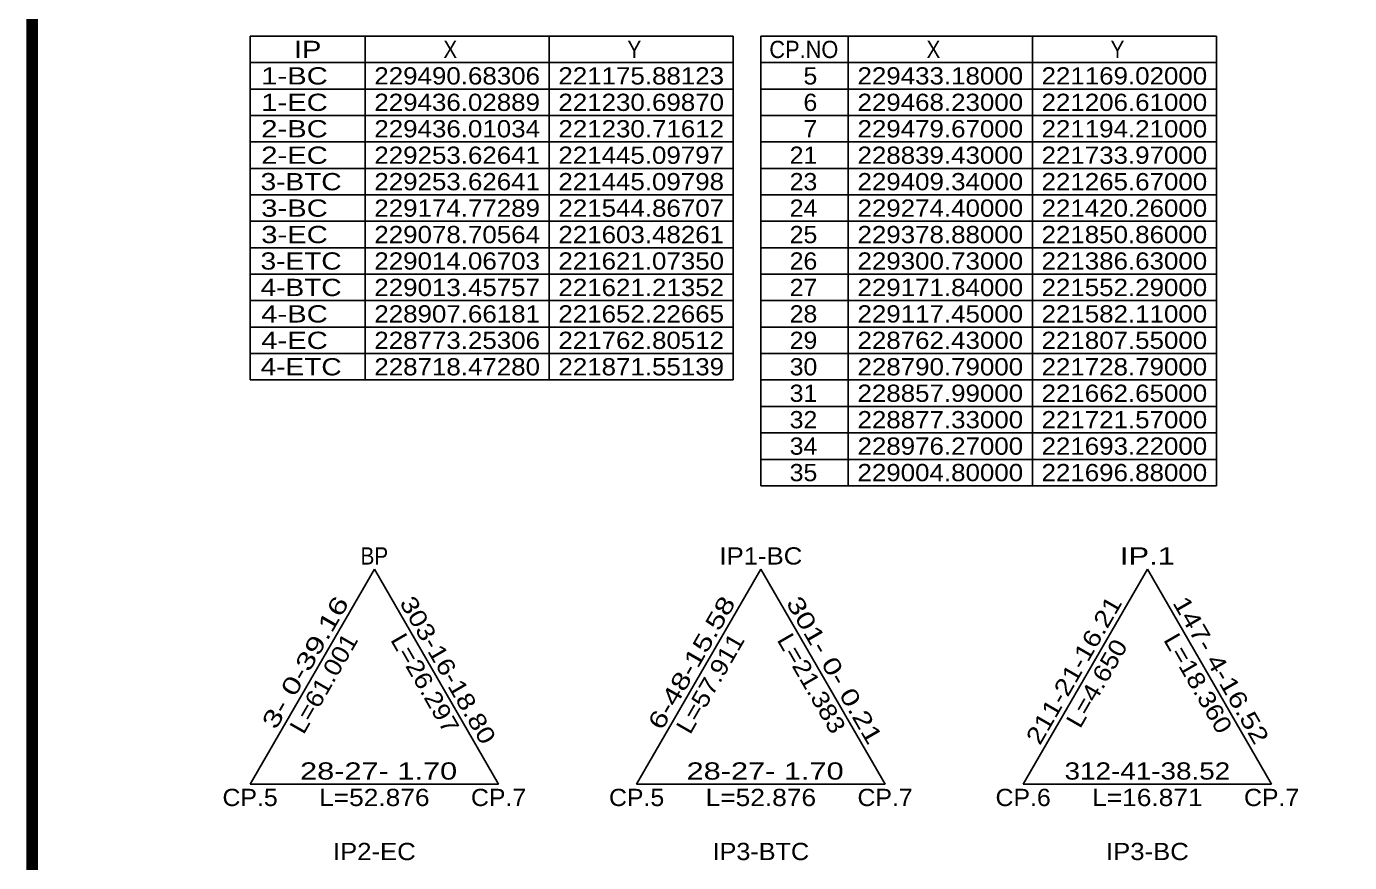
# Model space of a CAD drawing. Extents: x 231382 to 232223, y 224653 to 225247.
# Drawn here: x 231406.2 to 231636.2, y 224814.4 to 224959.8 of the extents above; entities that cross this region are included whole.
import ezdxf
from ezdxf.enums import TextEntityAlignment as Align

# ---------------------------------------------------------------- set-up
doc = ezdxf.new("R2010")
doc.units = 0
doc.header["$LTSCALE"] = 10
doc.header["$MEASUREMENT"] = 0
for name, color, linetype in [('CA-LEAL', 1, 'CONTINUOUS'), ('CA-LEAT', 3, 'CONTINUOUS'), ('CA-TABL-LIN1', 4, 'CONTINUOUS'), ('CA-TABL-LIN2', 1, 'CONTINUOUS'), ('CA-TABL-TEX1', 6, 'CONTINUOUS'), ('CA-TABL-TEX2', 3, 'CONTINUOUS'), ('CV-TABL-LIN1', 4, 'CONTINUOUS'), ('CV-TABL-LIN2', 1, 'CONTINUOUS'), ('CV-TABL-TEX1', 6, 'CONTINUOUS'), ('CV-TABL-TEX2', 3, 'CONTINUOUS'), ('CX-BORD', 3, 'CONTINUOUS'), ('CX-BORD-LIN1', 4, 'CONTINUOUS'), ('CX-BORD-LIN2', 3, 'CONTINUOUS'), ('CX-BORD-TEX2', 7, 'CONTINUOUS'), ('CX-BORD-TEX3', 6, 'CONTINUOUS')]:
    doc.layers.add(name, color=color, linetype=linetype)
doc.styles.get("Standard").update_dxf_attribs({"font": 'Dotum.ttf'})
doc.styles.add('TB_TEXT', font='Dotum.ttf')
doc.styles.add('TB_WBTXT', font='Dotum.ttf')
doc.styles.add('TB_WMTXT', font='Dotum.ttf')

# ---------------------------------------------------------------- blocks, each defined once
blk = doc.blocks.new('CXBLKA1-KHCA1')
at = {"layer": 'CX-BORD-LIN1', "const_width": 2}
blk.add_lwpolyline([(796, 0), (0, 0), (0, 554), (796, 554)], close=True, dxfattribs=at)
at = {"layer": 'CX-BORD-LIN1', "style": 'TB_TEXT'}
for tag, height, p in [('TR_RNUM4', 3, (285.11, 26.64)), ('TR_RDAT4', 3.5, (317.5, 27)), ('TR_DGN4', 3.5, (459.12, 27)), ('TR_CHK4', 3.5, (499.12, 27)), ('TR_APP4', 3.5, (539.12, 27)), ('TR_RNUM3', 3, (285.11, 20.64)), ('TR_RDAT3', 3.5, (317.5, 21)), ('TR_DGN3', 3.5, (459.12, 21)), ('TR_CHK3', 3.5, (499.12, 21)), ('TR_APP3', 3.5, (539.12, 21)), ('TR_RNUM2', 3, (285.11, 14.64)), ('TR_RDAT2', 3.5, (317.5, 15)), ('TR_DGN2', 3.5, (459.12, 15)), ('TR_CHK2', 3.5, (499.12, 15)), ('TR_APP2', 3.5, (539.12, 15)), ('TR_RNUM1', 3, (285.11, 8.64)), ('TR_RDAT1', 3.5, (317.5, 9)), ('TR_DGN1', 3.5, (459.12, 9)), ('TR_CHK1', 3.5, (499.12, 9)), ('TR_APP1', 3.5, (539.12, 9))]:
    blk.add_attdef(tag, text='', height=height, dxfattribs=at).set_placement(p, align=Align.MIDDLE_CENTER)
for tag, p in [('TR_RCON4', (342.3, 27)), ('TR_RCON3', (342.3, 21)), ('TR_RCON2', (342.3, 15)), ('TR_RCON1', (342.3, 9))]:
    blk.add_attdef(tag, text='', height=3.5, dxfattribs=at).set_placement(p, align=Align.MIDDLE_LEFT)
at = {"layer": 'CX-BORD-LIN2', "style": 'TB_TEXT'}
blk.add_attdef('TD_VERSION', text='', height=3, rotation=90, dxfattribs=at).set_placement((800.5, 48.01), align=Align.MIDDLE_CENTER)
at = {"layer": 'CX-BORD-TEX2', "style": 'TB_WMTXT'}
for tag, height, p in [('TB_CNAME', 5, (15.34, 531.83)), ('TB_CSCOP', 4, (16.63, 523.83))]:
    blk.add_attdef(tag, text='', height=height, dxfattribs=at).set_placement(p, align=Align.BOTTOM_LEFT)
at = {"layer": 'CX-BORD-TEX2', "style": 'TB_WBTXT'}
for tag, height, p in [('TB_MTITIL', 10, (398, 533.33)), ('TB_STITL', 7, (398, 518.33))]:
    blk.add_attdef(tag, text='', height=height, dxfattribs=at).set_placement(p, align=Align.MIDDLE_CENTER)
at = {"layer": 'CX-BORD-TEX3', "style": 'TB_TEXT'}
for tag, height, p in [('TD_DCOMP', 4.5, (217.5, 25)), ('TD_CSECT', 4.5, (611, 25)), ('TD_DNAME_TOP', 4.5, (755, 25)), ('TD_DNAME_MAIN', 4.5, (755, 19.01)), ('TD_CCOMP', 4.5, (217.5, 15)), ('TD_HSCAL', 4.5, (626.7, 15.24)), ('TD_VSCAL', 4.5, (655.78, 15.24)), ('TD_DNAME_BOT', 3, (755, 13.65)), ('TD_CNAME', 4.5, (65, 5.75)), ('TD_FIELD', 4.5, (182.5, 5.53)), ('TD_CSTEP', 4.5, (253.24, 5.53)), ('TD_DWGCODE', 4.5, (641, 5.39)), ('TD_DWGNO', 4.5, (755, 5.39))]:
    blk.add_attdef(tag, text='', height=height, dxfattribs=at).set_placement(p, align=Align.MIDDLE_CENTER)
at = {"layer": 'CX-BORD-TEX3', "style": 'TB_TEXT', "width": 0.9}
blk.add_attdef('TD_CDIST', text='', height=4.5, dxfattribs=at).set_placement((656, 25), align=Align.MIDDLE_CENTER)

msp = doc.modelspace()

# ---------------------------------------------------------------- linework, layer by layer
at = {"layer": 'CA-LEAL', "linetype": 'Continuous'}
for p, q in [((231466.67, 224865.45), (231445.07, 224828.04)), ((231466.67, 224865.45), (231488.27, 224828.04)), ((231533.87, 224865.45), (231512.27, 224828.04)), ((231533.87, 224865.45), (231555.47, 224828.04)), ((231601.07, 224865.45), (231579.47, 224828.04)), ((231601.07, 224865.45), (231622.67, 224828.04)), ((231445.07, 224828.04), (231488.27, 224828.04)), ((231512.27, 224828.04), (231555.47, 224828.04)), ((231579.47, 224828.04), (231622.67, 224828.04))]:
    msp.add_line(p, q, dxfattribs=at)
at = {"layer": 'CA-TABL-LIN1'}
for p, q in [((231445.07, 224898.35), (231445.07, 224958.15)), ((231445.07, 224958.15), (231529.07, 224958.15)), ((231465.07, 224958.15), (231465.07, 224898.35)), ((231529.07, 224958.15), (231529.07, 224898.35)), ((231445.07, 224953.55), (231529.07, 224953.55)), ((231445.07, 224898.35), (231529.07, 224898.35)), ((231529.07, 224898.35), (231445.07, 224898.35))]:
    msp.add_line(p, q, dxfattribs=at)
at = {"layer": 'CA-TABL-LIN2'}
for p, q in [((231497.07, 224958.15), (231497.07, 224898.35)), ((231445.07, 224948.95), (231529.07, 224948.95)), ((231445.07, 224944.35), (231529.07, 224944.35)), ((231445.07, 224939.75), (231529.07, 224939.75)), ((231445.07, 224935.15), (231529.07, 224935.15)), ((231445.07, 224930.55), (231529.07, 224930.55)), ((231445.07, 224925.95), (231529.07, 224925.95)), ((231445.07, 224921.35), (231529.07, 224921.35)), ((231445.07, 224916.75), (231529.07, 224916.75)), ((231445.07, 224912.15), (231529.07, 224912.15)), ((231445.07, 224907.55), (231529.07, 224907.55)), ((231445.07, 224902.95), (231529.07, 224902.95))]:
    msp.add_line(p, q, dxfattribs=at)
at = {"layer": 'CV-TABL-LIN1'}
for p, q in [((231533.87, 224879.95), (231533.87, 224958.15)), ((231533.87, 224958.15), (231613.07, 224958.15)), ((231549.07, 224958.15), (231549.07, 224879.95)), ((231613.07, 224958.15), (231613.07, 224879.95)), ((231533.87, 224953.55), (231613.07, 224953.55)), ((231533.87, 224879.95), (231613.07, 224879.95)), ((231613.07, 224879.95), (231533.87, 224879.95))]:
    msp.add_line(p, q, dxfattribs=at)
at = {"layer": 'CV-TABL-LIN2'}
for p, q in [((231581.07, 224958.15), (231581.07, 224879.95)), ((231533.87, 224948.95), (231613.07, 224948.95)), ((231533.87, 224944.35), (231613.07, 224944.35)), ((231533.87, 224939.75), (231613.07, 224939.75)), ((231533.87, 224935.15), (231613.07, 224935.15)), ((231533.87, 224930.55), (231613.07, 224930.55)), ((231533.87, 224925.95), (231613.07, 224925.95)), ((231533.87, 224921.35), (231613.07, 224921.35)), ((231533.87, 224916.75), (231613.07, 224916.75)), ((231533.87, 224912.15), (231613.07, 224912.15)), ((231533.87, 224907.55), (231613.07, 224907.55)), ((231533.87, 224902.95), (231613.07, 224902.95)), ((231533.87, 224898.35), (231613.07, 224898.35)), ((231533.87, 224893.75), (231613.07, 224893.75)), ((231533.87, 224889.15), (231613.07, 224889.15)), ((231533.87, 224884.55), (231613.07, 224884.55))]:
    msp.add_line(p, q, dxfattribs=at)

# ---------------------------------------------------------------- block references
at = {"layer": 'CX-BORD'}
msp.add_blockref('CXBLKA1-KHCA1', (231407.19, 224672.57), dxfattribs=at)

# ---------------------------------------------------------------- texts
at = {"layer": 'CA-LEAT'}
for s, rotation, width, p, p2 in [('BP', 0, 0.870901, (231464.27, 224866.25), (231469.07, 224866.25)), ('IP1-BC', 0, 0.994546, (231526.67, 224866.25), (231541.07, 224866.25)), ('IP.1', 0, 1.239306, (231596.27, 224866.25), (231605.87, 224866.25)), ('  3- 0-39.16', 60, 1.141161, (231447.98, 224834.67), (231462.38, 224859.61)), ('303-16-18.80', 300, 1.015822, (231470.97, 224859.61), (231485.37, 224834.67)), ('  6-48-15.58', 60, 1.096081, (231515.18, 224834.67), (231529.58, 224859.61)), ('301- 0- 0.21', 300, 1.096081, (231538.17, 224859.61), (231552.57, 224834.67)), ('211-21-16.21', 60, 1.015822, (231582.38, 224834.67), (231596.78, 224859.61)), ('147- 4-16.52', 300, 1.054426, (231605.37, 224859.61), (231619.77, 224834.67)), ('L=61.001', 60, 1.043309, (231454.37, 224836.53), (231463.97, 224853.16)), ('L=26.297', 300, 1.043309, (231469.38, 224853.16), (231478.98, 224836.53)), ('L=57.911', 60, 1.043309, (231521.57, 224836.53), (231531.17, 224853.16)), ('L=21.383', 300, 1.043309, (231536.58, 224853.16), (231546.18, 224836.53)), ('L=4.650', 60, 1.051784, (231589.37, 224837.57), (231597.77, 224852.12)), ('L=18.360', 300, 1.043309, (231603.78, 224853.16), (231613.38, 224836.53)), (' 28-27- 1.70', 0, 1.096081, (231452.27, 224828.84), (231481.07, 224828.84)), (' 28-27- 1.70', 0, 1.096081, (231519.47, 224828.84), (231548.27, 224828.84)), ('312-41-38.52', 0, 1.015822, (231586.67, 224828.84), (231615.47, 224828.84)), ('CP.5', 0, 0.992175, (231440.27, 224824.24), (231449.87, 224824.24)), ('L=52.876', 0, 1.043309, (231457.07, 224824.24), (231476.27, 224824.24)), ('CP.7', 0, 0.992175, (231483.47, 224824.24), (231493.07, 224824.24)), ('CP.5', 0, 0.992175, (231507.47, 224824.24), (231517.07, 224824.24)), ('L=52.876', 0, 1.043309, (231524.27, 224824.24), (231543.47, 224824.24)), ('CP.7', 0, 0.992175, (231550.67, 224824.24), (231560.27, 224824.24)), ('CP.6', 0, 0.992175, (231574.67, 224824.24), (231584.27, 224824.24)), ('L=16.871', 0, 1.043309, (231591.47, 224824.24), (231610.67, 224824.24)), ('CP.7', 0, 0.992175, (231617.87, 224824.24), (231627.47, 224824.24)), ('IP2-EC', 0, 1.009301, (231459.47, 224814.84), (231473.87, 224814.84)), ('IP3-BTC', 0, 0.993548, (231525.47, 224814.84), (231542.27, 224814.84)), ('IP3-BC', 0, 0.994546, (231593.87, 224814.84), (231608.27, 224814.84))]:
    msp.add_text(s, height=3, rotation=rotation, dxfattribs=dict(at, width=width)).set_placement(p, p2, align=Align.FIT)
at = {"layer": 'CA-TABL-TEX1'}
for s, width, p, p2 in [('IP', 1.278959, (231452.67, 224954.35), (231457.47, 224954.35)), ('X', 0.954045, (231478.67, 224954.35), (231481.07, 224954.35)), ('Y', 0.957143, (231510.67, 224954.35), (231513.07, 224954.35)), ('  1-BC', 1.065863, (231444.18, 224949.75), (231458.58, 224949.75)), ('  1-EC', 1.082828, (231444.18, 224945.15), (231458.58, 224945.15)), ('  2-BC', 1.065863, (231444.18, 224940.55), (231458.58, 224940.55)), ('  2-EC', 1.082828, (231444.18, 224935.95), (231458.58, 224935.95)), ('  3-BTC', 1.053933, (231444.18, 224931.35), (231460.98, 224931.35)), ('  3-BC', 1.065863, (231444.18, 224926.75), (231458.58, 224926.75)), ('  3-EC', 1.082828, (231444.18, 224922.15), (231458.58, 224922.15)), ('  3-ETC', 1.068116, (231444.18, 224917.55), (231460.98, 224917.55)), ('  4-BTC', 1.053933, (231444.18, 224912.95), (231460.98, 224912.95)), ('  4-BC', 1.065863, (231444.18, 224908.35), (231458.58, 224908.35)), ('  4-EC', 1.082828, (231444.18, 224903.75), (231458.58, 224903.75)), ('  4-ETC', 1.068116, (231444.18, 224899.15), (231460.98, 224899.15))]:
    msp.add_text(s, height=3, rotation=0, dxfattribs=dict(at, width=width)).set_placement(p, p2, align=Align.FIT)
at = {"layer": 'CA-TABL-TEX2', "width": 1.017868}
for s, p, p2 in [('229490.68306', (231466.67, 224949.75), (231495.47, 224949.75)), ('221175.88123', (231498.67, 224949.75), (231527.47, 224949.75)), ('229436.02889', (231466.67, 224945.15), (231495.47, 224945.15)), ('221230.69870', (231498.67, 224945.15), (231527.47, 224945.15)), ('229436.01034', (231466.67, 224940.55), (231495.47, 224940.55)), ('221230.71612', (231498.67, 224940.55), (231527.47, 224940.55)), ('229253.62641', (231466.67, 224935.95), (231495.47, 224935.95)), ('221445.09797', (231498.67, 224935.95), (231527.47, 224935.95)), ('229253.62641', (231466.67, 224931.35), (231495.47, 224931.35)), ('221445.09798', (231498.67, 224931.35), (231527.47, 224931.35)), ('229174.77289', (231466.67, 224926.75), (231495.47, 224926.75)), ('221544.86707', (231498.67, 224926.75), (231527.47, 224926.75)), ('229078.70564', (231466.67, 224922.15), (231495.47, 224922.15)), ('221603.48261', (231498.67, 224922.15), (231527.47, 224922.15)), ('229014.06703', (231466.67, 224917.55), (231495.47, 224917.55)), ('221621.07350', (231498.67, 224917.55), (231527.47, 224917.55)), ('229013.45757', (231466.67, 224912.95), (231495.47, 224912.95)), ('221621.21352', (231498.67, 224912.95), (231527.47, 224912.95)), ('228907.66181', (231466.67, 224908.35), (231495.47, 224908.35)), ('221652.22665', (231498.67, 224908.35), (231527.47, 224908.35)), ('228773.25306', (231466.67, 224903.75), (231495.47, 224903.75)), ('221762.80512', (231498.67, 224903.75), (231527.47, 224903.75)), ('228718.47280', (231466.67, 224899.15), (231495.47, 224899.15)), ('221871.55139', (231498.67, 224899.15), (231527.47, 224899.15))]:
    msp.add_text(s, height=3, rotation=0, dxfattribs=at).set_placement(p, p2, align=Align.FIT)
at = {"layer": 'CV-TABL-TEX1'}
for s, width, p, p2 in [('CP.NO', 0.90374, (231535.34, 224954.35), (231547.34, 224954.35)), ('X', 0.954045, (231562.67, 224954.35), (231565.07, 224954.35)), ('Y', 0.957143, (231594.67, 224954.35), (231597.07, 224954.35)), ('5', 0.987605, (231541.28, 224949.75), (231543.68, 224949.75)), ('6', 0.987605, (231541.28, 224945.15), (231543.68, 224945.15)), ('7', 0.987605, (231541.28, 224940.55), (231543.68, 224940.55)), ('21', 0.987605, (231538.88, 224935.95), (231543.68, 224935.95)), ('23', 0.987605, (231538.88, 224931.35), (231543.68, 224931.35)), ('24', 0.987605, (231538.88, 224926.75), (231543.68, 224926.75)), ('25', 0.987605, (231538.88, 224922.15), (231543.68, 224922.15)), ('26', 0.987605, (231538.88, 224917.55), (231543.68, 224917.55)), ('27', 0.987605, (231538.88, 224912.95), (231543.68, 224912.95)), ('28', 0.987605, (231538.88, 224908.35), (231543.68, 224908.35)), ('29', 0.987605, (231538.88, 224903.75), (231543.68, 224903.75)), ('30', 0.987605, (231538.88, 224899.15), (231543.68, 224899.15)), ('31', 0.987605, (231538.88, 224894.55), (231543.68, 224894.55)), ('32', 0.987605, (231538.88, 224889.95), (231543.68, 224889.95)), ('34', 0.987605, (231538.88, 224885.35), (231543.68, 224885.35)), ('35', 0.987605, (231538.88, 224880.75), (231543.68, 224880.75))]:
    msp.add_text(s, height=3, rotation=0, dxfattribs=dict(at, width=width)).set_placement(p, p2, align=Align.FIT)
at = {"layer": 'CV-TABL-TEX2', "width": 1.017868}
for s, p, p2 in [('229433.18000', (231550.67, 224949.75), (231579.47, 224949.75)), ('221169.02000', (231582.67, 224949.75), (231611.47, 224949.75)), ('229468.23000', (231550.67, 224945.15), (231579.47, 224945.15)), ('221206.61000', (231582.67, 224945.15), (231611.47, 224945.15)), ('229479.67000', (231550.67, 224940.55), (231579.47, 224940.55)), ('221194.21000', (231582.67, 224940.55), (231611.47, 224940.55)), ('228839.43000', (231550.67, 224935.95), (231579.47, 224935.95)), ('221733.97000', (231582.67, 224935.95), (231611.47, 224935.95)), ('229409.34000', (231550.67, 224931.35), (231579.47, 224931.35)), ('221265.67000', (231582.67, 224931.35), (231611.47, 224931.35)), ('229274.40000', (231550.67, 224926.75), (231579.47, 224926.75)), ('221420.26000', (231582.67, 224926.75), (231611.47, 224926.75)), ('229378.88000', (231550.67, 224922.15), (231579.47, 224922.15)), ('221850.86000', (231582.67, 224922.15), (231611.47, 224922.15)), ('229300.73000', (231550.67, 224917.55), (231579.47, 224917.55)), ('221386.63000', (231582.67, 224917.55), (231611.47, 224917.55)), ('229171.84000', (231550.67, 224912.95), (231579.47, 224912.95)), ('221552.29000', (231582.67, 224912.95), (231611.47, 224912.95)), ('229117.45000', (231550.67, 224908.35), (231579.47, 224908.35)), ('221582.11000', (231582.67, 224908.35), (231611.47, 224908.35)), ('228762.43000', (231550.67, 224903.75), (231579.47, 224903.75)), ('221807.55000', (231582.67, 224903.75), (231611.47, 224903.75)), ('228790.79000', (231550.67, 224899.15), (231579.47, 224899.15)), ('221728.79000', (231582.67, 224899.15), (231611.47, 224899.15)), ('228857.99000', (231550.67, 224894.55), (231579.47, 224894.55)), ('221662.65000', (231582.67, 224894.55), (231611.47, 224894.55)), ('228877.33000', (231550.67, 224889.95), (231579.47, 224889.95)), ('221721.57000', (231582.67, 224889.95), (231611.47, 224889.95)), ('228976.27000', (231550.67, 224885.35), (231579.47, 224885.35)), ('221693.22000', (231582.67, 224885.35), (231611.47, 224885.35)), ('229004.80000', (231550.67, 224880.75), (231579.47, 224880.75)), ('221696.88000', (231582.67, 224880.75), (231611.47, 224880.75))]:
    msp.add_text(s, height=3, rotation=0, dxfattribs=at).set_placement(p, p2, align=Align.FIT)

doc.saveas('drawing.dxf')
